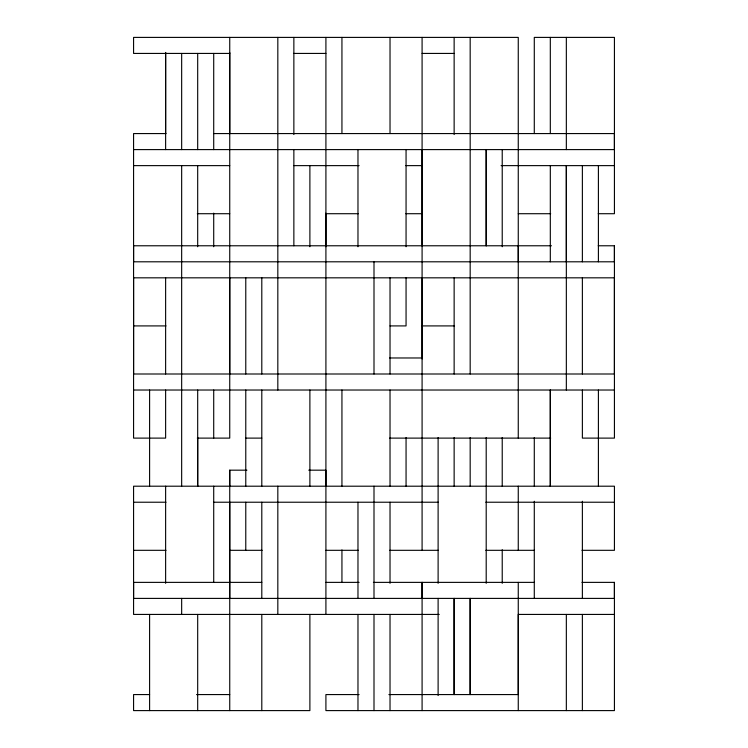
<?xml version="1.0" encoding="UTF-8"?>
<svg xmlns="http://www.w3.org/2000/svg" width="748" height="748" viewBox="0 0 748 748"><rect width="100%" height="100%" fill="white"/><g stroke="black" fill="none" stroke-linecap="round" stroke-linejoin="round"><path stroke-width="1.12" d="M165.626 390.026L165.626 438.113L133.574 438.113L133.574 133.574L166.019 133.574M165.626 133.574L165.626 52.463L165.626 149.6M181.661 149.6L181.661 53.426M197.687 437.533L197.687 486.2L197.687 390.026M197.687 149.6L197.687 53.426M229.739 598.4L229.739 502.226M229.739 486.2L229.739 470.174L246.915 470.174M229.739 374L229.739 277.826M229.739 52.463L229.739 438.113L197.304 438.113M325.913 486.2L325.913 470.174L308.737 470.174M325.913 246.737L325.913 213.133M422.087 598.4L422.087 582.374L422.087 710.6M422.087 358.937L422.087 277.826M422.087 245.774L422.087 149.6M518.261 261.8L518.261 245.774M566.339 261.8L566.339 165.626L566.339 390.026M582.374 261.8L582.374 165.626M581.981 582.374L614.426 582.374L614.426 598.4L133.574 598.4L133.574 582.374L261.8 582.374M598.204 245.774L614.426 245.774L614.426 261.8L133.574 261.8L133.574 245.774L551.463 245.774M229.739 53.426L133.574 53.426L133.574 37.4L518.261 37.4L518.261 438.113M293.468 53.426L325.913 53.426M422.087 53.426L454.139 53.426M213.713 133.574L614.426 133.574L614.426 149.6L133.574 149.6M133.574 165.626L229.739 165.626M293.861 165.626L359.115 165.626M405.865 165.626L422.087 165.626M501.085 165.626L614.426 165.626M197.304 213.713L229.739 213.713M325.913 213.713L358.357 213.713M405.865 213.713L422.087 213.713M518.261 213.713L550.696 213.713M598.204 213.713L614.426 213.713L614.426 37.4L534.287 37.4L534.287 133.574M133.574 325.913L166.019 325.913M390.026 325.913L406.061 325.913L406.061 277.826M422.087 325.913L454.532 325.913M389.643 357.974L422.087 357.974M133.574 390.026L614.426 390.026M245.774 438.113L261.8 438.113M389.643 438.113L550.696 438.113M133.574 502.226L166.019 502.226M213.517 502.226L438.309 502.226M485.817 502.226L614.426 502.226M133.574 550.313L166.019 550.313M229.739 550.313L262.183 550.313M325.913 550.313L358.357 550.313M389.643 550.313L438.309 550.313M485.817 550.313L534.483 550.313M581.981 550.313L614.426 550.313L614.426 486.2L133.574 486.2L133.574 614.426L439.263 614.426M325.913 582.374L359.115 582.374M373.42 582.374L534.483 582.374M614.426 614.426L518.261 614.426L518.261 710.6M149.6 694.574L133.574 694.574L133.574 710.6L309.887 710.6L309.887 614.426M196.537 694.574L229.739 694.574M359.115 694.574L325.913 694.574L325.913 710.6L614.426 710.6L614.426 582.374M388.885 694.574L518.261 694.574L518.261 582.374M614.426 245.774L614.426 438.113L582.374 438.113L582.374 390.026M598.4 165.626L598.4 261.8M598.4 390.026L598.4 486.2M582.374 277.826L582.374 374M582.374 501.263L582.374 598.4M582.374 614.426L582.374 710.6M566.339 37.4L566.339 149.6M566.339 614.426L566.339 710.6M550.313 37.4L550.313 133.574M550.313 165.626L550.313 261.8M534.287 437.533L534.287 486.2M534.287 501.263L534.287 598.4M518.261 486.2L518.261 550.313M502.226 149.6L502.226 246.737M502.226 437.533L502.226 486.2M502.226 549.733L502.226 583.337M486.2 437.533L486.2 583.337M470.174 37.4L470.174 374M470.174 437.533L470.174 486.2M454.139 37.4L454.139 134.537M454.139 277.826L454.139 374M454.139 437.533L454.139 486.2M438.113 437.533L438.113 583.337M438.113 598.4L438.113 695.537M422.087 37.4L422.087 550.313M406.061 149.6L406.061 246.737M406.061 437.533L406.061 486.2M390.026 37.4L390.026 133.574M390.026 277.826L390.026 374M390.026 390.026L390.026 486.2M390.026 502.226L390.026 583.337M390.026 614.426L390.026 710.6M374 261.8L374 374M374 486.2L374 598.4M374 614.426L374 710.6M357.974 149.6L357.974 246.737M357.974 502.226L357.974 598.4M357.974 614.426L357.974 710.6M341.939 37.4L341.939 133.574M341.939 390.026L341.939 486.2M341.939 549.93L341.939 582.374M325.913 37.4L325.913 614.426M309.887 165.626L309.887 246.737M309.887 390.026L309.887 486.2M293.861 37.4L293.861 134.537M293.861 149.6L293.861 245.774M277.826 37.4L277.826 390.026M277.826 486.2L277.826 614.426M261.8 277.826L261.8 374M261.8 390.026L261.8 486.2M261.8 502.226L261.8 598.4M261.8 614.426L261.8 710.6M245.774 277.826L245.774 374M245.774 390.026L245.774 486.2M245.774 502.226L245.774 550.313M229.739 37.4L229.739 133.574M229.739 470.174L229.739 710.6M213.713 53.426L213.713 149.6M213.713 213.133L213.713 246.737M213.713 390.026L213.713 438.113M213.713 486.2L213.713 582.374M197.687 165.626L197.687 246.737M197.687 614.426L197.687 710.6M181.661 165.626L181.661 486.2M181.661 598.4L181.661 614.426M165.626 277.826L165.626 374M165.626 486.2L165.626 583.337M149.6 390.026L149.6 486.2M149.6 614.426L149.6 710.6M133.574 277.826L133.574 374L614.426 374L614.426 277.826L133.574 277.826M454.139 598.4L454.139 694.574L454.139 598.4M470.174 598.4L470.174 694.574L470.174 598.4M486.2 149.6L486.2 245.774L486.2 149.6M550.313 390.026L550.313 486.2L550.313 390.026"/></g></svg>
